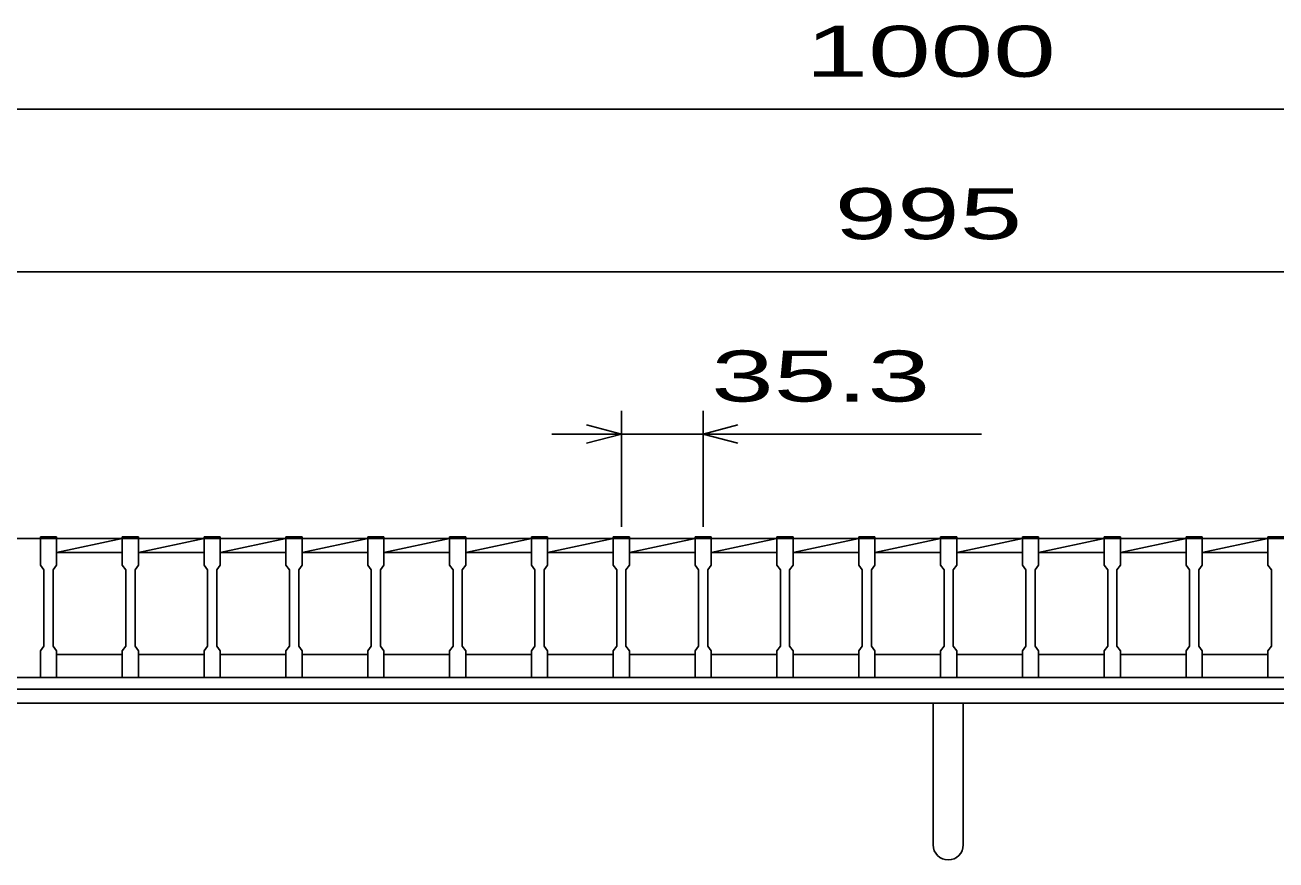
# Model space of a CAD drawing. Units: millimetres, scale not verified. Extents: x -1820 to 1731, y -1282 to 1054.
# Drawn here: x -1249 to -709, y -686 to -326 of the extents above; entities that cross this region are included whole.
import ezdxf
from ezdxf.enums import TextEntityAlignment as Align

# ---------------------------------------------------------------- set-up
doc = ezdxf.new("R2010")
doc.units = ezdxf.units.MM
doc.header["$LTSCALE"] = 10
for name, color, linetype, lineweight in [('16', 3, 'Continuous', 25), ('19', 6, 'Continuous', 25), ('22', 4, 'Continuous', 25)]:
    doc.layers.add(name, color=color, linetype=linetype, lineweight=lineweight)
doc.styles.add('ベクトル', font='')
doc.styles.get('ベクトル').set_extended_font_data('ベクトル')

msp = doc.modelspace()

# ---------------------------------------------------------------- linework, layer by layer
at = {"layer": '16'}
for p, q in [((-1305.7, -547.5), (-1242.1, -547.5)), ((-1242.1, -547.5), (-1242.1, -546.8)), ((-1242.1, -546.8), (-1235.1, -546.8)), ((-1242.1, -547.5), (-1242.1, -559)), ((-1235.1, -547.5), (-1242.1, -547.5)), ((-1235.1, -546.8), (-1235.1, -547.5)), ((-1235.1, -559), (-1235.1, -547.5)), ((-1235.1, -547.5), (-1206.8, -547.5)), ((-1235.1, -553.5), (-1206.8, -547.5)), ((-1206.8, -547.5), (-1206.8, -546.8)), ((-1206.8, -546.8), (-1199.8, -546.8)), ((-1206.8, -547.5), (-1206.8, -559)), ((-1199.8, -547.5), (-1206.8, -547.5)), ((-1199.8, -546.8), (-1199.8, -547.5)), ((-1199.8, -559), (-1199.8, -547.5)), ((-1199.8, -547.5), (-1171.5, -547.5)), ((-1199.8, -553.5), (-1171.5, -547.5)), ((-1171.5, -547.5), (-1171.5, -546.8)), ((-1171.5, -546.8), (-1164.5, -546.8)), ((-1171.5, -547.5), (-1171.5, -559)), ((-1164.5, -547.5), (-1171.5, -547.5)), ((-1164.5, -546.8), (-1164.5, -547.5)), ((-1164.5, -559), (-1164.5, -547.5)), ((-1164.5, -547.5), (-1136.2, -547.5)), ((-1164.5, -553.5), (-1136.2, -547.5)), ((-1136.2, -547.5), (-1136.2, -546.8)), ((-1136.2, -546.8), (-1129.2, -546.8)), ((-1136.2, -547.5), (-1136.2, -559)), ((-1129.2, -547.5), (-1136.2, -547.5)), ((-1129.2, -546.8), (-1129.2, -547.5)), ((-1129.2, -559), (-1129.2, -547.5)), ((-1129.2, -547.5), (-1100.9, -547.5)), ((-1129.2, -553.5), (-1100.9, -547.5)), ((-1100.9, -547.5), (-1100.9, -546.8)), ((-1100.9, -546.8), (-1093.9, -546.8)), ((-1100.9, -547.5), (-1100.9, -559)), ((-1093.9, -547.5), (-1100.9, -547.5)), ((-1093.9, -546.8), (-1093.9, -547.5)), ((-1093.9, -559), (-1093.9, -547.5)), ((-1093.9, -547.5), (-1065.6, -547.5)), ((-1093.9, -553.5), (-1065.6, -547.5)), ((-1065.6, -547.5), (-1065.6, -546.8)), ((-1065.6, -546.8), (-1058.6, -546.8)), ((-1065.6, -547.5), (-1065.6, -559)), ((-1058.6, -547.5), (-1065.6, -547.5)), ((-1058.6, -546.8), (-1058.6, -547.5)), ((-1058.6, -559), (-1058.6, -547.5)), ((-1058.6, -547.5), (-1030.3, -547.5)), ((-1058.6, -553.5), (-1030.3, -547.5)), ((-1030.3, -547.5), (-1030.3, -546.8)), ((-1030.3, -546.8), (-1023.3, -546.8)), ((-1030.3, -547.5), (-1030.3, -559)), ((-1023.3, -547.5), (-1030.3, -547.5)), ((-1023.3, -546.8), (-1023.3, -547.5)), ((-1023.3, -559), (-1023.3, -547.5)), ((-1023.3, -547.5), (-995, -547.5)), ((-1023.3, -553.5), (-995, -547.5)), ((-995, -547.5), (-995, -546.8)), ((-995, -546.8), (-988, -546.8)), ((-995, -547.5), (-995, -559)), ((-988, -547.5), (-995, -547.5)), ((-988, -546.8), (-988, -547.5)), ((-988, -559), (-988, -547.5)), ((-988, -547.5), (-959.7, -547.5)), ((-988, -553.5), (-959.7, -547.5)), ((-959.7, -547.5), (-959.7, -546.8)), ((-959.7, -546.8), (-952.7, -546.8)), ((-959.7, -547.5), (-959.7, -559)), ((-952.7, -547.5), (-959.7, -547.5)), ((-952.7, -546.8), (-952.7, -547.5)), ((-952.7, -559), (-952.7, -547.5)), ((-952.7, -547.5), (-924.4, -547.5)), ((-952.7, -553.5), (-924.4, -547.5)), ((-924.4, -547.5), (-924.4, -546.8)), ((-924.4, -546.8), (-917.4, -546.8)), ((-924.4, -547.5), (-924.4, -559)), ((-917.4, -547.5), (-924.4, -547.5)), ((-917.4, -546.8), (-917.4, -547.5)), ((-917.4, -559), (-917.4, -547.5)), ((-917.4, -547.5), (-889.1, -547.5)), ((-917.4, -553.5), (-889.1, -547.5)), ((-889.1, -547.5), (-889.1, -546.8)), ((-889.1, -546.8), (-882.1, -546.8)), ((-889.1, -547.5), (-889.1, -559)), ((-882.1, -547.5), (-889.1, -547.5)), ((-882.1, -546.8), (-882.1, -547.5)), ((-882.1, -559), (-882.1, -547.5)), ((-882.1, -547.5), (-853.8, -547.5)), ((-882.1, -553.5), (-853.8, -547.5)), ((-853.8, -547.5), (-853.8, -546.8)), ((-853.8, -546.8), (-846.8, -546.8)), ((-853.8, -547.5), (-853.8, -559)), ((-846.8, -547.5), (-853.8, -547.5)), ((-846.8, -546.8), (-846.8, -547.5)), ((-846.8, -559), (-846.8, -547.5)), ((-846.8, -547.5), (-818.5, -547.5)), ((-846.8, -553.5), (-818.5, -547.5)), ((-818.5, -547.5), (-818.5, -546.8)), ((-818.5, -546.8), (-811.5, -546.8)), ((-818.5, -547.5), (-818.5, -559)), ((-811.5, -547.5), (-818.5, -547.5)), ((-811.5, -546.8), (-811.5, -547.5)), ((-811.5, -559), (-811.5, -547.5)), ((-811.5, -547.5), (-783.2, -547.5)), ((-811.5, -553.5), (-783.2, -547.5)), ((-783.2, -547.5), (-783.2, -546.8)), ((-783.2, -546.8), (-776.2, -546.8)), ((-783.2, -547.5), (-783.2, -559)), ((-776.2, -547.5), (-783.2, -547.5)), ((-776.2, -546.8), (-776.2, -547.5)), ((-776.2, -559), (-776.2, -547.5)), ((-776.2, -547.5), (-747.9, -547.5)), ((-776.2, -553.5), (-747.9, -547.5)), ((-747.9, -547.5), (-747.9, -546.8)), ((-747.9, -546.8), (-740.9, -546.8)), ((-747.9, -547.5), (-747.9, -559)), ((-740.9, -547.5), (-747.9, -547.5)), ((-740.9, -546.8), (-740.9, -547.5)), ((-740.9, -559), (-740.9, -547.5)), ((-740.9, -547.5), (-712.6, -547.5)), ((-740.9, -553.5), (-712.6, -547.5)), ((-712.6, -547.5), (-712.6, -546.8)), ((-712.6, -546.8), (-705.6, -546.8)), ((-712.6, -547.5), (-712.6, -559)), ((-705.6, -547.5), (-712.6, -547.5)), ((-1235.1, -553.5), (-1206.8, -553.5)), ((-1199.8, -553.5), (-1171.5, -553.5)), ((-1164.5, -553.5), (-1136.2, -553.5)), ((-1129.2, -553.5), (-1100.9, -553.5)), ((-1093.9, -553.5), (-1065.6, -553.5)), ((-1058.6, -553.5), (-1030.3, -553.5)), ((-1023.3, -553.5), (-995, -553.5)), ((-988, -553.5), (-959.7, -553.5)), ((-952.7, -553.5), (-924.4, -553.5)), ((-917.4, -553.5), (-889.1, -553.5)), ((-882.1, -553.5), (-853.8, -553.5)), ((-846.8, -553.5), (-818.5, -553.5)), ((-811.5, -553.5), (-783.2, -553.5)), ((-776.2, -553.5), (-747.9, -553.5)), ((-740.9, -553.5), (-712.6, -553.5)), ((-1242.1, -559), (-1240.6, -561)), ((-1240.6, -561), (-1240.6, -594)), ((-1236.6, -561), (-1235.1, -559)), ((-1236.6, -594), (-1236.6, -561)), ((-1206.8, -559), (-1205.3, -561)), ((-1205.3, -561), (-1205.3, -594)), ((-1201.3, -561), (-1199.8, -559)), ((-1201.3, -594), (-1201.3, -561)), ((-1171.5, -559), (-1170, -561)), ((-1170, -561), (-1170, -594)), ((-1166, -561), (-1164.5, -559)), ((-1166, -594), (-1166, -561)), ((-1136.2, -559), (-1134.7, -561)), ((-1134.7, -561), (-1134.7, -594)), ((-1130.7, -561), (-1129.2, -559)), ((-1130.7, -594), (-1130.7, -561)), ((-1100.9, -559), (-1099.4, -561)), ((-1099.4, -561), (-1099.4, -594)), ((-1095.4, -561), (-1093.9, -559)), ((-1095.4, -594), (-1095.4, -561)), ((-1065.6, -559), (-1064.1, -561)), ((-1064.1, -561), (-1064.1, -594)), ((-1060.1, -561), (-1058.6, -559)), ((-1060.1, -594), (-1060.1, -561)), ((-1030.3, -559), (-1028.8, -561)), ((-1028.8, -561), (-1028.8, -594)), ((-1024.8, -561), (-1023.3, -559)), ((-1024.8, -594), (-1024.8, -561)), ((-995, -559), (-993.5, -561)), ((-993.5, -561), (-993.5, -594)), ((-989.5, -561), (-988, -559)), ((-989.5, -594), (-989.5, -561)), ((-959.7, -559), (-958.2, -561)), ((-958.2, -561), (-958.2, -594)), ((-954.2, -561), (-952.7, -559)), ((-954.2, -594), (-954.2, -561)), ((-924.4, -559), (-922.9, -561)), ((-922.9, -561), (-922.9, -594)), ((-918.9, -561), (-917.4, -559)), ((-918.9, -594), (-918.9, -561)), ((-889.1, -559), (-887.6, -561)), ((-887.6, -561), (-887.6, -594)), ((-883.6, -561), (-882.1, -559)), ((-883.6, -594), (-883.6, -561)), ((-853.8, -559), (-852.3, -561)), ((-852.3, -561), (-852.3, -594)), ((-848.3, -561), (-846.8, -559)), ((-848.3, -594), (-848.3, -561)), ((-818.5, -559), (-817, -561)), ((-817, -561), (-817, -594)), ((-813, -561), (-811.5, -559)), ((-813, -594), (-813, -561)), ((-783.2, -559), (-781.7, -561)), ((-781.7, -561), (-781.7, -594)), ((-777.7, -561), (-776.2, -559)), ((-777.7, -594), (-777.7, -561)), ((-747.9, -559), (-746.4, -561)), ((-746.4, -561), (-746.4, -594)), ((-742.4, -561), (-740.9, -559)), ((-742.4, -594), (-742.4, -561)), ((-712.6, -559), (-711.1, -561)), ((-711.1, -561), (-711.1, -594)), ((-1240.6, -594), (-1242.1, -596)), ((-1242.1, -596), (-1242.1, -607.5)), ((-1235.1, -596), (-1236.6, -594)), ((-1235.1, -607.5), (-1235.1, -596)), ((-1235.1, -597.5), (-1206.8, -597.5)), ((-1205.3, -594), (-1206.8, -596)), ((-1206.8, -596), (-1206.8, -607.5)), ((-1199.8, -596), (-1201.3, -594)), ((-1199.8, -607.5), (-1199.8, -596)), ((-1199.8, -597.5), (-1171.5, -597.5)), ((-1170, -594), (-1171.5, -596)), ((-1171.5, -596), (-1171.5, -607.5)), ((-1164.5, -596), (-1166, -594)), ((-1164.5, -607.5), (-1164.5, -596)), ((-1164.5, -597.5), (-1136.2, -597.5)), ((-1134.7, -594), (-1136.2, -596)), ((-1136.2, -596), (-1136.2, -607.5)), ((-1129.2, -596), (-1130.7, -594)), ((-1129.2, -607.5), (-1129.2, -596)), ((-1129.2, -597.5), (-1100.9, -597.5)), ((-1099.4, -594), (-1100.9, -596)), ((-1100.9, -596), (-1100.9, -607.5)), ((-1093.9, -596), (-1095.4, -594)), ((-1093.9, -607.5), (-1093.9, -596)), ((-1093.9, -597.5), (-1065.6, -597.5)), ((-1064.1, -594), (-1065.6, -596)), ((-1065.6, -596), (-1065.6, -607.5)), ((-1058.6, -596), (-1060.1, -594)), ((-1058.6, -607.5), (-1058.6, -596)), ((-1058.6, -597.5), (-1030.3, -597.5)), ((-1028.8, -594), (-1030.3, -596)), ((-1030.3, -596), (-1030.3, -607.5)), ((-1023.3, -596), (-1024.8, -594)), ((-1023.3, -607.5), (-1023.3, -596)), ((-1023.3, -597.5), (-995, -597.5)), ((-993.5, -594), (-995, -596)), ((-995, -596), (-995, -607.5)), ((-988, -596), (-989.5, -594)), ((-988, -607.5), (-988, -596)), ((-988, -597.5), (-959.7, -597.5)), ((-958.2, -594), (-959.7, -596)), ((-959.7, -596), (-959.7, -607.5)), ((-952.7, -596), (-954.2, -594)), ((-952.7, -607.5), (-952.7, -596)), ((-952.7, -597.5), (-924.4, -597.5)), ((-922.9, -594), (-924.4, -596)), ((-924.4, -596), (-924.4, -607.5)), ((-917.4, -596), (-918.9, -594)), ((-917.4, -607.5), (-917.4, -596)), ((-917.4, -597.5), (-889.1, -597.5)), ((-887.6, -594), (-889.1, -596)), ((-889.1, -596), (-889.1, -607.5)), ((-882.1, -596), (-883.6, -594)), ((-882.1, -607.5), (-882.1, -596)), ((-882.1, -597.5), (-853.8, -597.5)), ((-852.3, -594), (-853.8, -596)), ((-853.8, -596), (-853.8, -607.5)), ((-846.8, -596), (-848.3, -594)), ((-846.8, -607.5), (-846.8, -596)), ((-846.8, -597.5), (-818.5, -597.5)), ((-817, -594), (-818.5, -596)), ((-818.5, -596), (-818.5, -607.5)), ((-811.5, -596), (-813, -594)), ((-811.5, -607.5), (-811.5, -596)), ((-811.5, -597.5), (-783.2, -597.5)), ((-781.7, -594), (-783.2, -596)), ((-783.2, -596), (-783.2, -607.5)), ((-776.2, -596), (-777.7, -594)), ((-776.2, -607.5), (-776.2, -596)), ((-776.2, -597.5), (-747.9, -597.5)), ((-746.4, -594), (-747.9, -596)), ((-747.9, -596), (-747.9, -607.5)), ((-740.9, -596), (-742.4, -594)), ((-740.9, -607.5), (-740.9, -596)), ((-740.9, -597.5), (-712.6, -597.5)), ((-711.1, -594), (-712.6, -596)), ((-712.6, -596), (-712.6, -607.5)), ((-1348, -607.5), (-353, -607.5)), ((-1305.7, -607.5), (-1242.1, -607.5)), ((-1242.1, -607.5), (-1235.1, -607.5)), ((-1206.8, -607.5), (-1199.8, -607.5)), ((-1171.5, -607.5), (-1164.5, -607.5)), ((-1136.2, -607.5), (-1129.2, -607.5)), ((-1100.9, -607.5), (-1093.9, -607.5)), ((-1065.6, -607.5), (-1058.6, -607.5)), ((-1030.3, -607.5), (-1023.3, -607.5)), ((-995, -607.5), (-988, -607.5)), ((-959.7, -607.5), (-952.7, -607.5)), ((-924.4, -607.5), (-917.4, -607.5)), ((-889.1, -607.5), (-882.1, -607.5)), ((-853.8, -607.5), (-846.8, -607.5)), ((-818.5, -607.5), (-811.5, -607.5)), ((-783.2, -607.5), (-776.2, -607.5)), ((-747.9, -607.5), (-740.9, -607.5)), ((-712.6, -607.5), (-705.6, -607.5)), ((-1348, -612.5), (-353, -612.5))]:
    msp.add_line(p, q, dxfattribs=at)
at = {"layer": '19'}
for p, q in [((-1350.5, -612.5), (-350.5, -612.5)), ((-350.5, -618.5), (-1350.5, -618.5)), ((-857, -679.61), (-857, -618.5)), ((-844, -679.61), (-844, -618.5))]:
    msp.add_line(p, q, dxfattribs=at)
msp.add_arc((-850.5, -679.61), 6.5, 180, 0, dxfattribs=at)
at = {"layer": '22'}
for p, q in [((-1350.5, -362.5), (-350.5, -362.5)), ((-1348, -432.5), (-353, -432.5)), ((-991.5, -542.5), (-991.5, -492.5)), ((-956.2, -492.5), (-956.2, -542.5)), ((-991.5, -502.5), (-1006.5, -498.5)), ((-956.2, -502.5), (-941.2, -498.5)), ((-991.5, -502.5), (-1021.5, -502.5)), ((-1006.5, -506.5), (-991.5, -502.5)), ((-991.5, -502.5), (-956.2, -502.5)), ((-941.2, -506.5), (-956.2, -502.5)), ((-956.2, -502.5), (-836.2, -502.5))]:
    msp.add_line(p, q, dxfattribs=at)

# ---------------------------------------------------------------- texts
at = {"layer": '22', "color": 2, "style": 'ベクトル', "width": 1.65}
for s, p in [(' 1000 ', (-925.5, -337.5)), (' 995 ', (-913, -407.5)), (' 35.3 ', (-966.2, -477.5))]:
    msp.add_text(s, height=21.99, dxfattribs=at).set_placement(p, align=Align.MIDDLE_LEFT)

doc.saveas('drawing.dxf')
